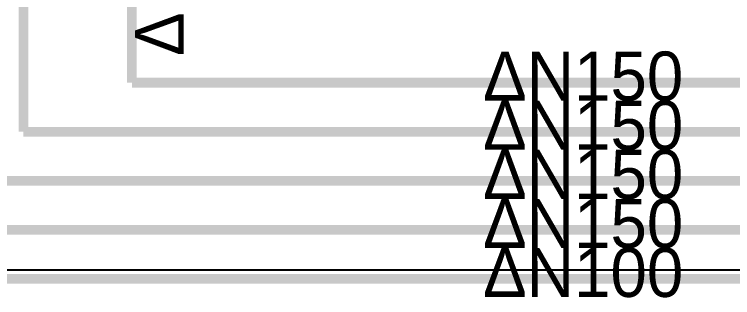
# Model space of a CAD drawing. Header units: millimetres. Extents: x 10779125 to 11142123, y -372083 to -144871.
# Drawn here: x 10968158 to 10972560, y -285342 to -283609 of the extents above; entities that cross this region are included whole.
import ezdxf

# ---------------------------------------------------------------- set-up
doc = ezdxf.new("R2010")
doc.units = ezdxf.units.MM
doc.header["$LTSCALE"] = 1000
doc.header["$MEASUREMENT"] = 0
doc.linetypes.add('DASH', pattern=[0.35, 0.25, -0.1])
doc.layers.get('0').update_dxf_attribs({"color": 255, "linetype": 'CONTINUOUS'})
doc.layers.add('8', color=8, linetype='CONTINUOUS')
doc.layers.add('W_DIM', color=4, linetype='CONTINUOUS')
doc.styles.get("Standard").update_dxf_attribs({"font": 'symbol.ttf'})

msp = doc.modelspace()

# ---------------------------------------------------------------- linework, layer by layer
at = {"layer": '8', "color": 8, "linetype": 'DASH', "ltscale": 200}
msp.add_line((10958082.5, -285172.2, 0), (10988268.2, -285172.2, 0), dxfattribs=at)
at = {"layer": 'W_DIM', "color": 4, "const_width": 60, "elevation": 0}
for points in [[(10968834.6, -280954.6), (10968213.2, -280954.6), (10968213.2, -284327.3)], [(10968878.3, -283372.8), (10968878.3, -284027.3)], [(10968878.3, -284027.3), (10986452.8, -284027.3)], [(10968213.2, -284327.3), (10986752.8, -284327.3)], [(10964878.3, -284627.3), (10987052.8, -284627.3)], [(10964213.2, -284927.3), (10987352.8, -284927.3)], [(10960876.2, -285227.3), (10987652.8, -285227.3)]]:
    msp.add_lwpolyline(points, dxfattribs=at)

# ---------------------------------------------------------------- texts
at = {"color": 4}
msp.add_text('DN150', height=300, rotation=90, dxfattribs=at).set_placement((10969196.1, -283864.4, 0))
for s, p in [('DN150', (10971030.4, -284136.6, 0)), ('DN150', (10971030.4, -284437.8, 0)), ('DN150', (10971030.4, -284737.8, 0)), ('DN150', (10971030.4, -285037.8, 0)), ('DN100', (10971030.4, -285337.8, 0))]:
    msp.add_text(s, height=300, dxfattribs=at).set_placement(p)

doc.saveas('drawing.dxf')
